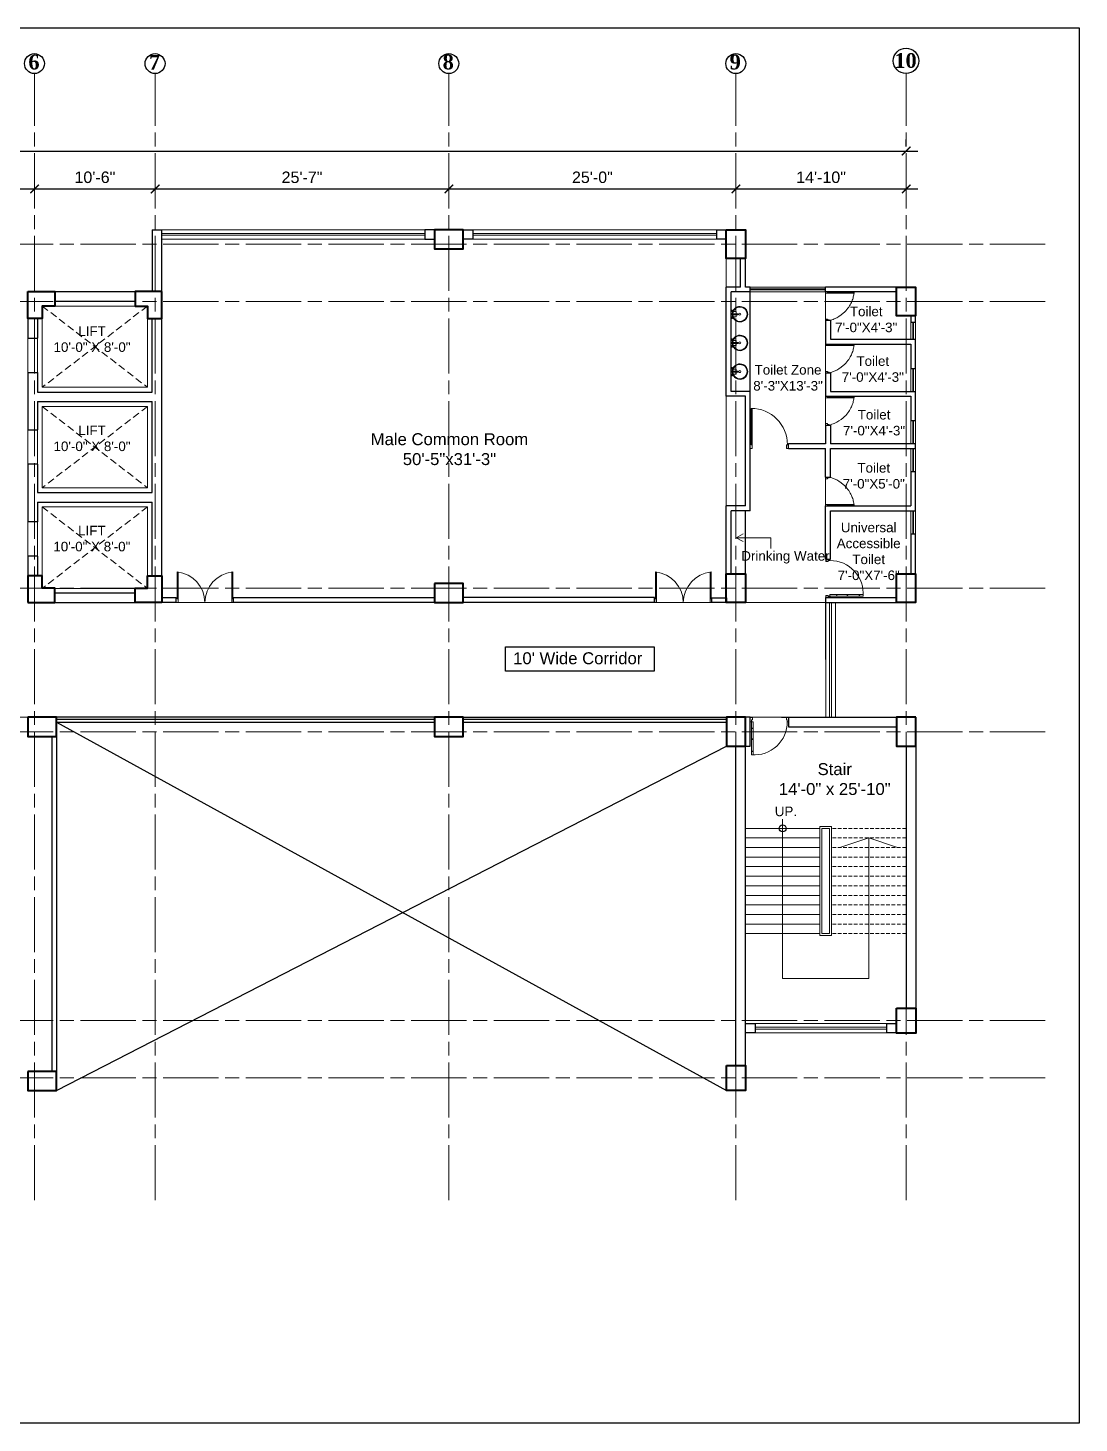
# Model space of a CAD drawing. Header units: inches. Extents: x -12 to 20935469, y -1604 to 24729220.
# Drawn here: x 20833136 to 20834235, y 24703583 to 24705041 of the extents above; entities that cross this region are included whole.
import ezdxf
from ezdxf import colors
from ezdxf.entities.mleader import LeaderData, LeaderLine
from ezdxf.math import Vec2, Vec3

# ---------------------------------------------------------------- set-up
doc = ezdxf.new("R2010")
doc.units = ezdxf.units.IN
doc.header["$LTSCALE"] = 0.03
doc.header["$MEASUREMENT"] = 0
doc.header["$PDMODE"] = 32
doc.header["$PDSIZE"] = 15
doc.linetypes.add('ACAD_ISO08W100', pattern=[36, 24, -3, 6, -3])
doc.linetypes.add('DASHED2', pattern=[0.375, 0.25, -0.125])
for name, color, linetype, lineweight in [('column', 1, 'Continuous', 40), ('Dim Line', 252, 'Continuous', 13), ('Door', 7, 'Continuous', 18), ('Dot', 253, 'Continuous', 0), ('Gas', 21, 'Continuous', 5), ('Glass Line', 252, 'Continuous', 9), ('Grid Line', 252, 'Continuous', 18), ('Hatch', 253, 'Continuous', 15), ('Main Wall', 7, 'Continuous', 30), ('RAIL', 23, 'Continuous', 13), ('STAIR', 46, 'Continuous', 15), ('TOILET FIXTURE', 142, 'Continuous', 5), ('wind.', 150, 'Continuous', 20)]:
    doc.layers.add(name, color=color, linetype=linetype, lineweight=lineweight)
doc.layers.add('FUR', color=251, linetype='Continuous')
doc.layers.add('TEXT', color=7, linetype='Continuous')
doc.styles.add('2', font='swisscl.ttf')
doc.styles.add('RomanS', font='arial.ttf', dxfattribs={"height": 12})
doc.styles.get("Standard").update_dxf_attribs({"font": 'timesbd.ttf'})
doc.dimstyles.new('Aec_Arch_I', dxfattribs={"dimscale": 96, "dimtxt": 12, "dimasz": 0.09375, "dimexe": 0.125, "dimexo": 0.125, "dimgap": 0.0625, "dimtad": 1, "dimdec": 0, "dimzin": 3, "dimdsep": 46, "dimlunit": 4, "dimtxsty": 'RomanS', "dimblk1": 'ARCHTICK', "dimblk2": 'ARCHTICK', "dimsah": 1, "dimcen": 0.09375, "dimdle": 0.125, "dimadec": 0, "dimazin": 0, "dimtfac": 0.75, "dimtdec": 0, "dimtmove": 2, "dimatfit": 3, "dimldrblk": 'ARCHTICK', "dimfxl": 1, "dimfrac": 1, "dimtolj": 1, "dimtzin": 0, "dimarcsym": 0})

# ---------------------------------------------------------------- blocks, each defined once
blk = doc.blocks.new('_ArchTick')
at = {"color": 0, "linetype": 'ByBlock', "lineweight": 35, "const_width": 0.15}
blk.add_lwpolyline([(-0.5, -0.5), (0.5, 0.5)], dxfattribs=at)
blk = doc.blocks.new('*D21')
at = {"layer": 'Defpoints', "color": 0, "transparency": 16777216}
for p in [(20831844.3, 24724578.2), (20832040.8, 24724578.2), (20832040.8, 24724578.2)]:
    blk.add_point(p, dxfattribs=at)
at = {"layer": 'Dim Line', "color": 0, "lineweight": -2, "transparency": 16777216}
for p, q in [((20831832.3, 24724578.2), (20832052.8, 24724578.2)), ((20831844.3, 24724566.2), (20831844.3, 24724566.2)), ((20832040.8, 24724566.2), (20832040.8, 24724566.2))]:
    blk.add_line(p, q, dxfattribs=at)
at = {"layer": 'Dim Line', "color": 0, "lineweight": -2, "transparency": 16777216, "xscale": 9, "yscale": 9, "zscale": 9, "rotation": 180}
blk.add_blockref('_ArchTick', (20831844.3, 24724578.2), dxfattribs=at)
at = {"layer": 'Dim Line', "color": 0, "lineweight": -2, "transparency": 16777216, "xscale": 9, "yscale": 9, "zscale": 9}
blk.add_blockref('_ArchTick', (20832040.8, 24724578.2), dxfattribs=at)
at = {"layer": 'Dim Line', "color": 0, "transparency": 16777216, "insert": (20831942.5, 24724590.3), "char_height": 12, "attachment_point": 5, "style": 'RomanS'}
blk.add_mtext('\\A1;16\'-5"', dxfattribs=at)
blk = doc.blocks.new('*D22')
at = {"layer": 'Defpoints', "color": 0, "transparency": 16777216}
for p in [(20832040.8, 24724578.2), (20832166.8, 24724578.2), (20832166.8, 24724578.2)]:
    blk.add_point(p, dxfattribs=at)
at = {"layer": 'Dim Line', "color": 0, "lineweight": -2, "transparency": 16777216}
for p, q in [((20832028.8, 24724578.2), (20832178.8, 24724578.2)), ((20832040.8, 24724566.2), (20832040.8, 24724566.2)), ((20832166.8, 24724566.2), (20832166.8, 24724566.2))]:
    blk.add_line(p, q, dxfattribs=at)
at = {"layer": 'Dim Line', "color": 0, "lineweight": -2, "transparency": 16777216, "xscale": 9, "yscale": 9, "zscale": 9, "rotation": 180}
blk.add_blockref('_ArchTick', (20832040.8, 24724578.2), dxfattribs=at)
at = {"layer": 'Dim Line', "color": 0, "lineweight": -2, "transparency": 16777216, "xscale": 9, "yscale": 9, "zscale": 9}
blk.add_blockref('_ArchTick', (20832166.8, 24724578.2), dxfattribs=at)
at = {"layer": 'Dim Line', "color": 0, "transparency": 16777216, "insert": (20832103.8, 24724590.3), "char_height": 12, "attachment_point": 5, "style": 'RomanS'}
blk.add_mtext('\\A1;10\'-6"', dxfattribs=at)
blk = doc.blocks.new('*D23')
at = {"layer": 'Defpoints', "color": 0, "transparency": 16777216}
for p in [(20832166.8, 24724578.2), (20832473.8, 24724578.2), (20832473.8, 24724578.2)]:
    blk.add_point(p, dxfattribs=at)
at = {"layer": 'Dim Line', "color": 0, "lineweight": -2, "transparency": 16777216}
for p, q in [((20832154.8, 24724578.2), (20832485.8, 24724578.2)), ((20832166.8, 24724566.2), (20832166.8, 24724566.2)), ((20832473.8, 24724566.2), (20832473.8, 24724566.2))]:
    blk.add_line(p, q, dxfattribs=at)
at = {"layer": 'Dim Line', "color": 0, "lineweight": -2, "transparency": 16777216, "xscale": 9, "yscale": 9, "zscale": 9, "rotation": 180}
blk.add_blockref('_ArchTick', (20832166.8, 24724578.2), dxfattribs=at)
at = {"layer": 'Dim Line', "color": 0, "lineweight": -2, "transparency": 16777216, "xscale": 9, "yscale": 9, "zscale": 9}
blk.add_blockref('_ArchTick', (20832473.8, 24724578.2), dxfattribs=at)
at = {"layer": 'Dim Line', "color": 0, "transparency": 16777216, "insert": (20832320.3, 24724590.3), "char_height": 12, "attachment_point": 5, "style": 'RomanS'}
blk.add_mtext('\\A1;25\'-7"', dxfattribs=at)
blk = doc.blocks.new('*D10')
at = {"layer": 'Defpoints', "color": 0, "transparency": 16777216}
for p in [(20832473.8, 24724578.2), (20832773.8, 24724578.2), (20832773.8, 24724578.2)]:
    blk.add_point(p, dxfattribs=at)
at = {"layer": 'Dim Line', "color": 0, "lineweight": -2, "transparency": 16777216}
blk.add_line((20832461.8, 24724578.2), (20832785.8, 24724578.2), dxfattribs=at)
at = {"layer": 'Dim Line', "color": 0, "lineweight": -2, "transparency": 16777216, "xscale": 9, "yscale": 9, "zscale": 9, "rotation": 180}
blk.add_blockref('_ArchTick', (20832473.8, 24724578.2), dxfattribs=at)
at = {"layer": 'Dim Line', "color": 0, "lineweight": -2, "transparency": 16777216, "xscale": 9, "yscale": 9, "zscale": 9}
blk.add_blockref('_ArchTick', (20832773.8, 24724578.2), dxfattribs=at)
at = {"layer": 'Dim Line', "color": 0, "transparency": 16777216, "insert": (20832623.8, 24724590.3), "char_height": 12, "attachment_point": 5, "style": 'RomanS'}
blk.add_mtext('\\A1;25\'-0"', dxfattribs=at)
blk = doc.blocks.new('*D11')
at = {"layer": 'Defpoints', "color": 0, "transparency": 16777216}
for p in [(20832773.8, 24724578.2), (20832951.8, 24724578.2), (20832951.8, 24724578.2)]:
    blk.add_point(p, dxfattribs=at)
at = {"layer": 'Dim Line', "color": 0, "lineweight": -2, "transparency": 16777216}
for p, q in [((20832761.8, 24724578.2), (20832963.8, 24724578.2)), ((20832951.8, 24724566.2), (20832951.8, 24724566.2))]:
    blk.add_line(p, q, dxfattribs=at)
at = {"layer": 'Dim Line', "color": 0, "lineweight": -2, "transparency": 16777216, "xscale": 9, "yscale": 9, "zscale": 9, "rotation": 180}
blk.add_blockref('_ArchTick', (20832773.8, 24724578.2), dxfattribs=at)
at = {"layer": 'Dim Line', "color": 0, "lineweight": -2, "transparency": 16777216, "xscale": 9, "yscale": 9, "zscale": 9}
blk.add_blockref('_ArchTick', (20832951.8, 24724578.2), dxfattribs=at)
at = {"layer": 'Dim Line', "color": 0, "transparency": 16777216, "insert": (20832862.8, 24724590.3), "char_height": 12, "attachment_point": 5, "style": 'RomanS'}
blk.add_mtext('\\A1;14\'-10"', dxfattribs=at)
blk = doc.blocks.new('*D13')
at = {"layer": 'Defpoints', "color": 0, "transparency": 16777216}
for p in [(20830948.3, 24724610.7), (20832951.8, 24724617.8), (20832951.8, 24724610.7)]:
    blk.add_point(p, dxfattribs=at)
at = {"layer": 'Dim Line', "color": 0, "lineweight": -2, "transparency": 16777216}
for p, q in [((20830948.3, 24724622.7), (20830948.3, 24724629.8)), ((20832951.8, 24724622.7), (20832951.8, 24724629.8)), ((20830936.3, 24724617.8), (20832963.8, 24724617.8))]:
    blk.add_line(p, q, dxfattribs=at)
at = {"layer": 'Dim Line', "color": 0, "lineweight": -2, "transparency": 16777216, "xscale": 9, "yscale": 9, "zscale": 9, "rotation": 180}
blk.add_blockref('_ArchTick', (20830948.3, 24724617.8), dxfattribs=at)
at = {"layer": 'Dim Line', "color": 0, "lineweight": -2, "transparency": 16777216, "xscale": 9, "yscale": 9, "zscale": 9}
blk.add_blockref('_ArchTick', (20832951.8, 24724617.8), dxfattribs=at)
at = {"layer": 'Dim Line', "color": 0, "transparency": 16777216, "insert": (20831950, 24724629.9), "char_height": 12, "attachment_point": 5, "style": 'RomanS'}
blk.add_mtext('\\A1;166\'-11"', dxfattribs=at)
blk = doc.blocks.new('Door_45')
at = {"layer": 'Door'}
for p, q in [((1.5, 5), (1.5, 44)), ((1.5, 40), (2.2, 40)), ((2.2, 40), (2.2, 39.5)), ((2.2, 39.5), (2.7, 39.5)), ((2.7, 39.5), (2.7, 40)), ((2.7, 40), (3.5, 40)), ((3.5, 44), (3.5, 5)), ((1.5, 25.8), (2.2, 25.8)), ((2.2, 25.8), (2.2, 25.3)), ((2.2, 25.3), (2.7, 25.3)), ((2.7, 25.8), (3.5, 25.8)), ((2.7, 25.3), (2.7, 25.8)), ((0, 0), (0, 5)), ((0, 5), (1.5, 5)), ((1.5, 12.6), (2.2, 12.6)), ((3.5, 5), (1.5, 5)), ((1.5, 5), (1.5, 3)), ((1.5, 3), (2.5, 3)), ((2.2, 12.6), (2.2, 13.1)), ((2.2, 13.1), (2.7, 13.1)), ((2.5, 3), (2.5, 0)), ((2.7, 13.1), (2.7, 12.6)), ((2.7, 12.6), (3.5, 12.6)), ((42.5, 3), (42.5, 0)), ((43.5, 3), (42.5, 3)), ((45, 5), (43.5, 5)), ((43.5, 5), (43.5, 3)), ((45, 0), (45, 5)), ((2.5, 0), (0, 0)), ((42.5, 0), (45, 0))]:
    blk.add_line(p, q, dxfattribs=at)
blk.add_arc((4.7, 5.3), 38.8, 359.6233, 94.6685, dxfattribs=at)
blk = doc.blocks.new('A$C36295410')
at = {"layer": 'Door'}
for p, q in [((1, 4), (1, 32)), ((2, 0), (2, 32)), ((58, 0), (58, 32)), ((59, 4), (59, 32)), ((1, 5), (0, 5)), ((2, 4), (1, 4)), ((58, 4), (59, 4)), ((59, 5), (60, 5)), ((2, 0), (0, 0)), ((58, 0), (60, 0))]:
    blk.add_line(p, q, dxfattribs=at)
for centre, start, end in [((-2.5, -0.3), 0.5906, 83.7783), ((62.5, -0.3), 96.2217, 179.4094)]:
    blk.add_arc(centre, 32.5, start, end, dxfattribs=at)
blk = doc.blocks.new('sssss-flat-876')
at = {"layer": 'Door', "linetype": 'Continuous', "ltscale": 3}
blk.add_line((3666.5, 84027.2), (3666.5, 84055.7), dxfattribs=at)
at = {"layer": 'Door', "linetype": 'Continuous', "ltscale": 3, "extrusion": (-7.21527e-09, -3.35624e-18, 1), "elevation": 0}
for points in [[(3666.5, 84057.2), (3666.5, 84055.7), (3668.4, 84055.7), (3668.4, 84056.5), (3670.2, 84056.5), (3670.2, 84057.2)], [(3668.4, 84055.7), (3696.2, 84055.7), (3696.2, 84056.5), (3668.4, 84056.5)]]:
    blk.add_lwpolyline(points, close=True, dxfattribs=at)
at = {"layer": 'Door', "linetype": 'Continuous', "ltscale": 3, "flags": 128}
blk.add_lwpolyline([(3670.2, 84027.2, 0.04096), (3675.5, 84028.9, 0.082496), (3684.9, 84034.8, 0.052187), (3689.7, 84040, 0.043988), (3692.9, 84045, 0.036571), (3694.8, 84049.6, 0.034751), (3695.9, 84054.2, 0.011435), (3696.2, 84055.7)], format="xyb", dxfattribs=at)
at = {"layer": 'Door', "linetype": 'Continuous', "ltscale": 3}
blk.add_lwpolyline([(3666.5, 84027.2), (3666.5, 84028.7), (3668.4, 84028.7), (3668.4, 84027.9), (3670.2, 84027.9), (3670.2, 84027.2)], close=True, dxfattribs=at)
blk = doc.blocks.new('7-flat-72')
at = {"layer": 'Glass Line', "color": 8, "ltscale": 20}
for p, q in [((-64478.7, 376960.5), (-64480.3, 376960.5)), ((-64480.3, 376959.5), (-64480.3, 376960.5)), ((-64480.3, 376959.5), (-64480.3, 376960.5)), ((-64478.7, 376959.5), (-64480.3, 376959.5)), ((-64480.3, 376959.1), (-64480.3, 376959.4)), ((-64478.7, 376959.4), (-64480.3, 376959.4)), ((-64478.7, 376959.1), (-64480.3, 376959.1)), ((-64480.2, 376959.4), (-64480.2, 376959.5)), ((-64480.1, 376959.5), (-64480.1, 376960.5)), ((-64479.9, 376959.5), (-64479.9, 376960.5)), ((-64479.5, 376959.5), (-64479.5, 376960.5)), ((-64479.1, 376959.5), (-64479.1, 376960.5)), ((-64478.9, 376959.5), (-64478.9, 376960.5)), ((-64478.9, 376959.4), (-64478.9, 376959.5)), ((-64478.8, 376959.5), (-64478.8, 376960.5)), ((-64478.7, 376959.5), (-64478.7, 376960.5)), ((-64478.7, 376959.1), (-64478.7, 376959.4)), ((-64475.1, 376959.4), (-64476.9, 376959.4)), ((-64476.9, 376959.1), (-64476.9, 376959.4)), ((-64475.1, 376959.1), (-64476.9, 376959.1)), ((-64476.6, 376959.4), (-64476.6, 376966.6)), ((-64475.5, 376966.6), (-64476.6, 376966.6)), ((-64475.5, 376959.4), (-64475.5, 376966.6)), ((-64475.1, 376959.1), (-64475.1, 376959.4)), ((-64473.3, 376960.5), (-64471.7, 376960.5)), ((-64473.3, 376959.5), (-64473.3, 376960.5)), ((-64473.3, 376959.5), (-64473.3, 376960.5)), ((-64473.3, 376959.5), (-64471.7, 376959.5)), ((-64473.3, 376959.1), (-64473.3, 376959.4)), ((-64473.3, 376959.4), (-64471.7, 376959.4)), ((-64473.3, 376959.1), (-64471.7, 376959.1)), ((-64473.1, 376959.5), (-64473.1, 376960.5)), ((-64473.1, 376959.4), (-64473.1, 376959.5)), ((-64472.9, 376959.5), (-64472.9, 376960.5)), ((-64472.5, 376959.5), (-64472.5, 376960.5)), ((-64472.1, 376959.5), (-64472.1, 376960.5)), ((-64471.9, 376959.5), (-64471.9, 376960.5)), ((-64471.9, 376959.4), (-64471.9, 376959.5)), ((-64471.8, 376959.5), (-64471.8, 376960.5)), ((-64471.7, 376959.5), (-64471.7, 376960.5)), ((-64471.7, 376959.1), (-64471.7, 376959.4))]:
    blk.add_line(p, q, dxfattribs=at)
blk.add_circle((-64476, 376968.4, 0), 1.08, dxfattribs=at)
for radius, start, end in [(8.1, 273.8334, 266.1883), (7.55, 274.115, 265.9068)]:
    blk.add_arc((-64476, 376968.4, 0), radius, start, end, dxfattribs=at)
blk = doc.blocks.new('SFSFSFS-flat-72')
at = {"layer": 'TOILET FIXTURE', "ltscale": 0.2}
blk.add_lwpolyline([(-3918.5, -3608.1), (-3918.5, -3602.7), (-3923.9, -3602.7), (-3923.9, -3608.1)], close=True, dxfattribs=at)
at = {"layer": 'TOILET FIXTURE', "ltscale": 20}
blk.add_blockref('7-flat-72', (60554.8, -380567.2), dxfattribs=at)
blk = doc.blocks.new('$D40')
at = {"layer": 'Door'}
for p, q in [((1, 4), (1, 42)), ((2, 0), (2, 42)), ((1, 5), (0, 5)), ((2, 0), (0, 0)), ((2, 4), (1, 4)), ((39, 4), (38, 4)), ((38, 4), (38, 0)), ((40, 0), (38, 0)), ((40, 5), (39, 5)), ((39, 5), (39, 4))]:
    blk.add_line(p, q, dxfattribs=at)
blk.add_arc((1, 4), 38, 0, 90, dxfattribs=at)
blk = doc.blocks.new('fff')
at = {"layer": 'Grid Line', "color": 252, "linetype": 'ACAD_ISO08W100', "lineweight": 9, "ltscale": 80, "true_color": 0x939598}
for p, q in [((20832040.8, 24723521.1), (20832040.8, 24724698.8)), ((20832166.8, 24723521.1), (20832166.8, 24724698.8)), ((20832473.8, 24723521.1), (20832473.8, 24724698.8)), ((20832773.8, 24723521.1), (20832773.8, 24724698.8)), ((20832951.8, 24723521.1), (20832951.8, 24724698.8)), ((20833096.9, 24724520.6), (20830726.1, 24724520.6)), ((20833096.9, 24724460.6), (20830726.1, 24724460.6)), ((20833096.9, 24724160.7), (20830726.1, 24724160.7)), ((20833096.9, 24724010.7), (20830726.1, 24724010.7)), ((20833096.9, 24723708.7), (20830726.1, 24723708.7)), ((20833096.9, 24723648.8), (20830726.1, 24723648.8))]:
    blk.add_line(p, q, dxfattribs=at)
at = {"layer": 'Dim Line'}
for base, p1, p2, picture, middle in [((20832951.7523, 24724617.8128), (20830948.3088, 24724610.7482), (20832951.7523, 24724610.7482), '*D13', (20831950.0306, 24724629.9397)), ((20832040.7792, 24724578.1666), (20831844.25, 24724578.1666), (20832040.7792, 24724578.1666), '*D21', (20831942.5146, 24724590.2934)), ((20832166.8, 24724578.2), (20832040.8, 24724578.2), (20832166.8, 24724578.2), '*D22', (20832103.8, 24724590.3)), ((20832473.8, 24724578.2), (20832166.8, 24724578.2), (20832473.8, 24724578.2), '*D23', (20832320.3, 24724590.3)), ((20832773.8, 24724578.2), (20832473.8, 24724578.2), (20832773.8, 24724578.2), '*D10', (20832623.8, 24724590.3)), ((20832951.8, 24724578.2), (20832773.8, 24724578.2), (20832951.8, 24724578.2), '*D11', (20832862.8, 24724590.3))]:
    dim = blk.add_linear_dim(base=base, p1=p1, p2=p2, dimstyle='Aec_Arch_I', dxfattribs=at)
    dim.commit()
    dim.dimension.update_dxf_attribs({"geometry": picture, "text_midpoint": middle})

msp = doc.modelspace()

# ---------------------------------------------------------------- linework, layer by layer
for p, q in [((20833890.8, 24704661), (20833890.8, 24704765.2)), ((20834063.7, 24704770.2), (20834063.7, 24704770.2)), ((20833885.8, 24704470.4), (20833885.8, 24704536.4)), ((20833974.7, 24704445.6), (20833969.7, 24704445.6)), ((20833560.9, 24704320.4), (20833165.9, 24704320.4)), ((20833165.9, 24704318.4), (20833560.9, 24704318.4)), ((20833165.9, 24704315.4), (20833560.9, 24704315.4)), ((20833165.9, 24704315.4), (20833865.9, 24703930.4)), ((20833590.9, 24704320.4), (20833865.9, 24704320.4)), ((20833590.9, 24704318.4), (20833865.9, 24704318.4)), ((20833590.9, 24704315.4), (20833865.9, 24704315.4)), ((20833923.7, 24704320.4), (20834025.9, 24704320.4)), ((20833165.9, 24703930.4), (20833865.9, 24704290.4))]:
    msp.add_line(p, q)
msp.add_lwpolyline([(20833790.3, 24704368.8), (20833635.1, 24704368.8), (20833635.1, 24704394.1), (20833790.3, 24704394.1)], close=True)
msp.add_circle((20833924.7, 24704204.3), 3.61)
at = {"layer": 'column', "lineweight": 40, "ltscale": 20}
for points in [[(20833560.9, 24704830.2), (20833560.9, 24704810.2), (20833590.9, 24704810.2), (20833590.9, 24704830.2)], [(20833865.8, 24704830.2), (20833885.8, 24704830.2), (20833885.8, 24704800.2), (20833865.8, 24704800.2)], [(20834043.7, 24704770.2), (20834063.7, 24704770.2), (20834063.7, 24704740.2), (20834043.7, 24704740.2)], [(20833865.8, 24704470.4), (20833885.8, 24704470.4), (20833885.8, 24704440.4), (20833865.8, 24704440.4)], [(20834043.7, 24704470.4), (20834063.7, 24704470.4), (20834063.7, 24704440.4), (20834043.7, 24704440.4)], [(20833560.9, 24704460.4), (20833560.9, 24704440.4), (20833590.9, 24704440.4), (20833590.9, 24704460.4)], [(20833135.9, 24704320.4), (20833135.9, 24704300.4), (20833165.9, 24704300.4), (20833165.9, 24704320.4)], [(20833560.9, 24704320.4), (20833560.9, 24704300.4), (20833590.9, 24704300.4), (20833590.9, 24704320.4)], [(20833885.9, 24704320.4), (20833865.9, 24704320.4), (20833865.9, 24704290.4), (20833885.9, 24704290.4)], [(20834063.9, 24704320.4), (20834043.9, 24704320.4), (20834043.9, 24704290.4), (20834063.9, 24704290.4)], [(20834043.9, 24704016.3), (20834063.9, 24704016.3), (20834063.9, 24703990.3), (20834043.9, 24703990.3)], [(20833135.9, 24703950.3), (20833135.9, 24703930.3), (20833165.9, 24703930.3), (20833165.9, 24703950.3)], [(20833865.9, 24703956.4), (20833885.9, 24703956.4), (20833885.9, 24703930.4), (20833865.9, 24703930.4)]]:
    msp.add_lwpolyline(points, close=True, dxfattribs=at)
for points in [[(20833135.9, 24704765.4), (20833163.9, 24704765.4), (20833163.9, 24704750.4), (20833150.9, 24704750.4), (20833150.9, 24704737.4), (20833135.9, 24704737.4), (20833135.9, 24704765.4)], [(20833275.9, 24704765.4), (20833247.9, 24704765.4), (20833247.9, 24704750.4), (20833260.9, 24704750.4), (20833260.9, 24704737.4), (20833275.9, 24704737.4), (20833275.9, 24704765.4)], [(20833135.9, 24704440.4), (20833163.9, 24704440.4), (20833163.9, 24704455.4), (20833150.9, 24704455.4), (20833150.9, 24704468.4), (20833135.9, 24704468.4), (20833135.9, 24704440.4)], [(20833275.9, 24704440.4), (20833247.9, 24704440.4), (20833247.9, 24704455.4), (20833260.9, 24704455.4), (20833260.9, 24704468.4), (20833275.9, 24704468.4), (20833275.9, 24704440.4)]]:
    msp.add_lwpolyline(points, dxfattribs=at)
at = {"layer": 'Defpoints'}
msp.add_lwpolyline([(20831795.7, 24705041.1), (20834234.6, 24705041.1), (20834234.6, 24703582.6), (20831795.7, 24703582.6)], close=True, dxfattribs=at)
at = {"layer": 'Dot', "linetype": 'DASHED2', "lineweight": 0, "ltscale": 1000}
for points in [[(20833150.8, 24704750.4), (20833260.9, 24704665.4), (20833260.9, 24704750.4), (20833150.8, 24704665.4)], [(20833150.8, 24704645.4), (20833260.9, 24704560.4), (20833260.9, 24704645.4), (20833150.8, 24704560.4)], [(20833150.9, 24704540.4), (20833260.9, 24704455.2), (20833260.9, 24704540.4), (20833150.9, 24704455.2)]]:
    msp.add_lwpolyline(points, dxfattribs=at)
at = {"layer": 'Gas', "color": 0, "lineweight": 5}
for points in [[(20833150.8, 24704665.4), (20833260.9, 24704665.4), (20833260.9, 24704750.4), (20833150.8, 24704750.4)], [(20833150.8, 24704560.4), (20833260.9, 24704560.4), (20833260.9, 24704645.4), (20833150.8, 24704645.4)], [(20833150.9, 24704455.2), (20833260.9, 24704455.2), (20833260.9, 24704540.4), (20833150.9, 24704540.4)], [(20833963.7, 24704206.3), (20833975.7, 24704206.3), (20833975.7, 24704092.3), (20833963.7, 24704092.3)], [(20833965.7, 24704204.3), (20833973.7, 24704204.3), (20833973.7, 24704094.3), (20833965.7, 24704094.3)]]:
    msp.add_lwpolyline(points, close=True, dxfattribs=at)
at = {"layer": 'Gas', "color": 0, "lineweight": 35}
msp.add_lwpolyline([(20833135.9, 24704440.4), (20833135.9, 24704440.4)], dxfattribs=at)
at = {"layer": 'Hatch', "lineweight": 5}
for p, q in [((20833865.8, 24704770.2), (20833865.8, 24704800.2)), ((20833865.8, 24704541.4), (20833865.8, 24704656))]:
    msp.add_line(p, q, dxfattribs=at)
at = {"layer": 'Hatch', "lineweight": 0}
msp.add_lwpolyline([(20833969.9, 24704320.4), (20833969.7, 24704440.5), (20833885.8, 24704440.4), (20833135.9, 24704440.4), (20833135.9, 24704755.4), (20832956.2, 24704755.2), (20832956.2, 24704440.4), (20832134.2, 24704440.5), (20832134.2, 24704320.5)], close=True, dxfattribs=at)
at = {"layer": 'Main Wall', "lineweight": 30}
for p, q in [((20833265.9, 24704830.2), (20833275.9, 24704830.2)), ((20833265.9, 24704830.2), (20833265.9, 24704765.4)), ((20833275.9, 24704468.4), (20833275.9, 24704830.2)), ((20833560.8, 24704830.2), (20833550.8, 24704830.2)), ((20833550.8, 24704830.2), (20833550.8, 24704820.2)), ((20833550.8, 24704820.2), (20833560.8, 24704820.2)), ((20833855.8, 24704830.2), (20833865.8, 24704830.2)), ((20833855.8, 24704820.2), (20833855.8, 24704830.2)), ((20833865.8, 24704820.2), (20833855.8, 24704820.2)), ((20833880.8, 24704770.2), (20833880.8, 24704800.2)), ((20833885.8, 24704770.2), (20833885.8, 24704800.2)), ((20833145.9, 24704765.4), (20833265.9, 24704765.4)), ((20833865.8, 24704656), (20833865.8, 24704770.2)), ((20833880.8, 24704770.2), (20833865.8, 24704770.2)), ((20833870.8, 24704661), (20833870.8, 24704765.2)), ((20833890.8, 24704765.2), (20833870.8, 24704765.2)), ((20833890.8, 24704770.2), (20833885.8, 24704770.2)), ((20833890.8, 24704765.2), (20833890.8, 24704770.2)), ((20834043.7, 24704770.2), (20833969.7, 24704770.2)), ((20833969.7, 24704765.2), (20833969.7, 24704770.2)), ((20834043.7, 24704765.2), (20833969.7, 24704765.2)), ((20833163.9, 24704755.4), (20833247.9, 24704755.4)), ((20833974.7, 24704735.2), (20833969.7, 24704735.2)), ((20834063.7, 24704733.6), (20834063.7, 24704740.2)), ((20833135.9, 24704716.9), (20833145.9, 24704716.9)), ((20833969.7, 24704710.6), (20834058.7, 24704710.6)), ((20834063.7, 24704685), (20834063.7, 24704715.6)), ((20833135.9, 24704680.9), (20833145.9, 24704680.9)), ((20833969.7, 24704680.6), (20833974.7, 24704680.6)), ((20833145.9, 24704660.4), (20833265.9, 24704660.4)), ((20833890.8, 24704661), (20833870.8, 24704661)), ((20833890.8, 24704606.4), (20833890.8, 24704661)), ((20834063.7, 24704630.4), (20834063.7, 24704661)), ((20833145.9, 24704650.4), (20833265.9, 24704650.4)), ((20833885.8, 24704656), (20833865.8, 24704656)), ((20833885.8, 24704541.4), (20833885.8, 24704656)), ((20833969.7, 24704656), (20834058.7, 24704656)), ((20834058.7, 24704656), (20834058.7, 24704630.4)), ((20834063.7, 24704630.4), (20834058.7, 24704630.4)), ((20833135.9, 24704620.9), (20833145.9, 24704620.9)), ((20833969.7, 24704626), (20833974.7, 24704626)), ((20833890.8, 24704536.4), (20833890.8, 24704606.4)), ((20833930.8, 24704601.4), (20833930.8, 24704606.4)), ((20833930.8, 24704601.4), (20833969.7, 24704601.4)), ((20833969.7, 24704571.4), (20833969.7, 24704601.4)), ((20834063.7, 24704606.4), (20833974.7, 24704606.4)), ((20833974.7, 24704601.4), (20834063.7, 24704601.4)), ((20833974.7, 24704571.4), (20833974.7, 24704601.4)), ((20834063.7, 24704601.4), (20834063.7, 24704606.4)), ((20833145.9, 24704584.9), (20833135.9, 24704584.9)), ((20833969.7, 24704571.4), (20833974.7, 24704571.4)), ((20834058.7, 24704577.4), (20834063.7, 24704577.4)), ((20834058.7, 24704577.4), (20834058.7, 24704541.4)), ((20834063.7, 24704536.4), (20834063.7, 24704577.4)), ((20833145.9, 24704555.4), (20833265.9, 24704555.4)), ((20833145.9, 24704545.4), (20833265.9, 24704545.4)), ((20833865.8, 24704470.4), (20833865.8, 24704541.4)), ((20833885.8, 24704541.4), (20833865.8, 24704541.4)), ((20833969.7, 24704485.6), (20833969.7, 24704541.4)), ((20833969.7, 24704541.4), (20834058.7, 24704541.4)), ((20833870.8, 24704470.4), (20833870.8, 24704536.4)), ((20833890.8, 24704536.4), (20833870.8, 24704536.4)), ((20833974.7, 24704485.6), (20833974.7, 24704536.4)), ((20833974.7, 24704536.4), (20834063.7, 24704536.4)), ((20833145.9, 24704524.9), (20833135.9, 24704524.9)), ((20834058.7, 24704512.4), (20834058.7, 24704470.4)), ((20834058.7, 24704512.4), (20834063.7, 24704512.4)), ((20834063.7, 24704470.4), (20834063.7, 24704512.4)), ((20833145.9, 24704488.9), (20833135.9, 24704488.9)), ((20833969.7, 24704485.6), (20833974.7, 24704485.6)), ((20833163.9, 24704440.4), (20833247.9, 24704440.4)), ((20833290.9, 24704445.4), (20833275.9, 24704445.4)), ((20833290.9, 24704440.4), (20833275.9, 24704440.4)), ((20833290.9, 24704440.4), (20833290.9, 24704445.4)), ((20833560.9, 24704445.4), (20833350.9, 24704445.4)), ((20833350.9, 24704440.4), (20833350.9, 24704445.4)), ((20833560.9, 24704440.4), (20833350.9, 24704440.4)), ((20833790.9, 24704445.5), (20833590.9, 24704445.5)), ((20833790.9, 24704440.4), (20833590.9, 24704440.4)), ((20833790.9, 24704445.5), (20833790.9, 24704440.4)), ((20833790.9, 24704440.4), (20833790.9, 24704445.5)), ((20833969.7, 24704445.6), (20834043.7, 24704445.6)), ((20833969.7, 24704445.6), (20833969.7, 24704440.5)), ((20833969.7, 24704440.5), (20834043.7, 24704440.5)), ((20833890.9, 24704320.4), (20833885.9, 24704320.4)), ((20833890.9, 24704290.4), (20833890.9, 24704320.4)), ((20833930.9, 24704320.4), (20834043.9, 24704320.4)), ((20833930.9, 24704320.4), (20833930.9, 24704310.4)), ((20833930.9, 24704310.4), (20834043.9, 24704310.4)), ((20833161, 24704300.4), (20833161, 24703950.3)), ((20833165.9, 24704300.4), (20833165.9, 24703950.3)), ((20833875.9, 24703956.4), (20833875.9, 24704290.4)), ((20833885.9, 24703956.4), (20833885.9, 24704290.4)), ((20833885.9, 24704290.4), (20833890.9, 24704290.4)), ((20834053.9, 24704290.4), (20834053.9, 24704016.3)), ((20834063.9, 24704290.4), (20834063.9, 24704016.3)), ((20833895.9, 24704000.5), (20833895.9, 24703990.5))]:
    msp.add_line(p, q, dxfattribs=at)
for points in [[(20833590.8, 24704830.2), (20833600.8, 24704830.2), (20833600.8, 24704820.3), (20833590.8, 24704820.3)], [(20833135.9, 24704737.4), (20833135.9, 24704716.9)], [(20833145.9, 24704737.4), (20833145.9, 24704716.9)], [(20833265.9, 24704660.4), (20833265.9, 24704737.4)], [(20833969.7, 24704735.2), (20833969.7, 24704710.6)], [(20833974.7, 24704735.2), (20833974.7, 24704715.6), (20834063.7, 24704715.6)], [(20834058.7, 24704740.2), (20834058.7, 24704733.6)], [(20834058.7, 24704733.6), (20834063.7, 24704733.6)], [(20834058.7, 24704710.6), (20834058.7, 24704685)], [(20833135.9, 24704680.9), (20833135.9, 24704620.9)], [(20833145.9, 24704680.9), (20833145.9, 24704660.4)], [(20833969.7, 24704680.6), (20833969.7, 24704656)], [(20833974.7, 24704680.6), (20833974.7, 24704661), (20834063.7, 24704661)], [(20834058.7, 24704685), (20834063.7, 24704685)], [(20833145.9, 24704650.4), (20833145.9, 24704620.9)], [(20833265.9, 24704555.4), (20833265.9, 24704650.4)], [(20833969.7, 24704626), (20833969.7, 24704606.4)], [(20833974.7, 24704626), (20833974.7, 24704606.4)], [(20833969.7, 24704606.4), (20833930.8, 24704606.4)], [(20833135.9, 24704584.9), (20833135.9, 24704524.9)], [(20833145.9, 24704584.9), (20833145.9, 24704555.4)], [(20833145.9, 24704545.4), (20833145.9, 24704524.9)], [(20833265.9, 24704468.4), (20833265.9, 24704545.4)], [(20833135.9, 24704488.9), (20833135.9, 24704468.4), (20833135.9, 24704468.4)], [(20833145.9, 24704488.9), (20833145.9, 24704468.4)], [(20833163.9, 24704450.4), (20833247.9, 24704450.4)], [(20833895.9, 24703990.5), (20833885.9, 24703990.5), (20833885.9, 24704000.5), (20833895.9, 24704000.5)], [(20834043.8, 24703990.5), (20834033.8, 24703990.5), (20834033.8, 24704000.5), (20834043.8, 24704000.5)]]:
    msp.add_lwpolyline(points, dxfattribs=at)
at = {"layer": 'Main Wall', "lineweight": 13}
for points in [[(20833135.9, 24704680.9), (20833145.9, 24704680.9), (20833145.9, 24704716.9), (20833135.9, 24704716.9)], [(20833135.9, 24704584.9), (20833145.9, 24704584.9), (20833145.9, 24704620.9), (20833135.9, 24704620.9)], [(20833135.9, 24704488.9), (20833145.9, 24704488.9), (20833145.9, 24704524.9), (20833135.9, 24704524.9)]]:
    msp.add_lwpolyline(points, close=True, dxfattribs=at)
at = {"layer": 'Main Wall', "lineweight": 30}
msp.add_lwpolyline([(20833850.9, 24704445.4), (20833865.9, 24704445.4), (20833865.9, 24704440.4), (20833850.9, 24704440.4)], close=True, dxfattribs=at)
at = {"layer": 'RAIL', "lineweight": 9}
for p, q in [((20833924.7, 24704214.1), (20833924.7, 24704047.3)), ((20833984.7, 24704184.3), (20834014.7, 24704194.3)), ((20834014.7, 24704047.3), (20834014.7, 24704194.3)), ((20834014.7, 24704194.3), (20834044.7, 24704184.3)), ((20833885.7, 24704184.3), (20833963.7, 24704184.3)), ((20833924.7, 24704047.3), (20834014.7, 24704047.3))]:
    msp.add_line(p, q, dxfattribs=at)
at = {"layer": 'STAIR', "color": 253, "lineweight": 5}
for p, q in [((20833876.1, 24704508.1), (20833883.5, 24704512.1)), ((20833876.1, 24704508.1), (20833912.4, 24704508.1)), ((20833876.1, 24704508.1), (20833883.5, 24704504.1)), ((20833912.4, 24704508.1), (20833912.4, 24704496.8))]:
    msp.add_line(p, q, dxfattribs=at)
at = {"layer": 'STAIR', "color": 32, "lineweight": 5}
for p, q in [((20833963.7, 24704204.3), (20833885.7, 24704204.3)), ((20833963.7, 24704194.3), (20833885.7, 24704194.3)), ((20833945.7, 24704184.3), (20833885.7, 24704184.3)), ((20833963.7, 24704174.3), (20833885.7, 24704174.3)), ((20833963.7, 24704164.3), (20833885.7, 24704164.3)), ((20833963.7, 24704154.3), (20833885.7, 24704154.3)), ((20833963.7, 24704144.3), (20833885.7, 24704144.3)), ((20833963.7, 24704134.3), (20833885.7, 24704134.3)), ((20833963.7, 24704124.3), (20833885.7, 24704124.3)), ((20833963.7, 24704114.3), (20833885.7, 24704114.3)), ((20833963.7, 24704104.3), (20833885.7, 24704104.3)), ((20833963.7, 24704094.3), (20833885.7, 24704094.3))]:
    msp.add_line(p, q, dxfattribs=at)
at = {"layer": 'STAIR', "color": 32, "linetype": 'DASHED2', "lineweight": 5, "ltscale": 500}
for p, q in [((20834053.7, 24704204.3), (20833975.7, 24704204.3)), ((20834053.7, 24704194.3), (20833975.7, 24704194.3)), ((20834053.7, 24704184.3), (20833975.7, 24704184.3)), ((20834053.7, 24704174.3), (20833975.7, 24704174.3)), ((20834053.7, 24704164.3), (20833975.7, 24704164.3)), ((20834053.7, 24704154.3), (20833975.7, 24704154.3)), ((20834053.7, 24704144.3), (20833975.7, 24704144.3)), ((20834053.7, 24704134.3), (20833975.7, 24704134.3)), ((20834053.7, 24704124.3), (20833975.7, 24704124.3)), ((20834053.7, 24704114.3), (20833975.7, 24704114.3)), ((20834053.7, 24704104.3), (20833975.7, 24704104.3)), ((20834053.7, 24704094.3), (20833975.7, 24704094.3))]:
    msp.add_line(p, q, dxfattribs=at)
at = {"layer": 'TEXT'}
for centre, radius in [((20833142.7, 24705003.8), 10.4), ((20833268.8, 24705003.8), 10.4), ((20833575.8, 24705003.8), 10.4), ((20833875.8, 24705003.8), 10.4), ((20834053.7, 24705006.7), 13.3)]:
    msp.add_circle(centre, radius, dxfattribs=at)
at = {"layer": 'wind.'}
for p, q in [((20833550.8, 24704830.2), (20833275.7, 24704830.2)), ((20833275.7, 24704826.3), (20833550.7, 24704826.3)), ((20833275.7, 24704824.3), (20833550.7, 24704824.3)), ((20833550.8, 24704820.2), (20833275.7, 24704820.2)), ((20833600.8, 24704830.2), (20833855.8, 24704830.2)), ((20833600.8, 24704826.3), (20833855.7, 24704826.3)), ((20833600.8, 24704824.3), (20833855.7, 24704824.3)), ((20833600.8, 24704820.3), (20833855.8, 24704820.2)), ((20833969.7, 24704770.2), (20833890.8, 24704770.2)), ((20833969.7, 24704768.2), (20833890.8, 24704768.2)), ((20833969.7, 24704767.2), (20833890.8, 24704767.2)), ((20833969.7, 24704765.2), (20833890.8, 24704765.2)), ((20834058.7, 24704606.4), (20834058.7, 24704630.4)), ((20834060.7, 24704606.4), (20834060.7, 24704630.4)), ((20834061.7, 24704606.4), (20834061.7, 24704630.4)), ((20834063.7, 24704606.4), (20834063.7, 24704630.4)), ((20834058.7, 24704577.4), (20834058.7, 24704601.4)), ((20834060.7, 24704577.4), (20834060.7, 24704601.4)), ((20834061.7, 24704577.4), (20834061.7, 24704601.4)), ((20834063.7, 24704577.4), (20834063.7, 24704601.4)), ((20834058.7, 24704512.4), (20834058.7, 24704536.4)), ((20834060.7, 24704512.4), (20834060.7, 24704536.4)), ((20834061.7, 24704512.4), (20834061.7, 24704536.4)), ((20834063.7, 24704512.4), (20834063.7, 24704536.4)), ((20833969.9, 24704320.4), (20833969.9, 24704440.5)), ((20833973.9, 24704320.4), (20833973.9, 24704440.5)), ((20833975.9, 24704320.4), (20833975.9, 24704440.5)), ((20833979.9, 24704320.4), (20833979.9, 24704440.5))]:
    msp.add_line(p, q, dxfattribs=at)
at = {"layer": 'wind.', "lineweight": 5}
for p, q in [((20834058.7, 24704715.6), (20834058.7, 24704733.6)), ((20834060.7, 24704715.6), (20834060.7, 24704733.6)), ((20834061.7, 24704715.6), (20834061.7, 24704733.6)), ((20834063.7, 24704715.6), (20834063.7, 24704733.6)), ((20834058.7, 24704661), (20834058.7, 24704685)), ((20834060.7, 24704661), (20834060.7, 24704685)), ((20834061.7, 24704661), (20834061.7, 24704685)), ((20834063.7, 24704661), (20834063.7, 24704685)), ((20834033.8, 24704000.5), (20833895.9, 24704000.5)), ((20834033.8, 24703996.5), (20833895.9, 24703996.5)), ((20834033.8, 24703994.5), (20833895.9, 24703994.5)), ((20834033.8, 24703990.5), (20833895.9, 24703990.5))]:
    msp.add_line(p, q, dxfattribs=at)

# ---------------------------------------------------------------- block references
msp.add_blockref('fff', (1102.1, -19705.4))
at = {"layer": 'Door', "ltscale": 20}
for p in [(20830303.2, 24620708), (20830303.2, 24620653.4), (20830303.2, 24620598.8)]:
    msp.add_blockref('sssss-flat-876', p, dxfattribs=at)
at = {"layer": 'Door'}
msp.add_blockref('$D40', (20833890.8, 24704601.4), dxfattribs=at)
at = {"layer": 'Door', "ltscale": 20, "xscale": -1, "rotation": 180}
msp.add_blockref('sssss-flat-876', (20830303.2, 24788598.6), dxfattribs=at)
at = {"layer": 'Door', "color": 250, "ltscale": 20, "xscale": -0.8888888888759539, "yscale": 0.8888888888759539, "zscale": 0.8888888888759539}
for p, rotation in [((20833969.8, 24704445.6), 270), ((20833890.9, 24704320.3), 180)]:
    msp.add_blockref('Door_45', p, dxfattribs=dict(at, rotation=rotation))
at = {"layer": 'FUR'}
for p in [(20833290.9, 24704440.4), (20833790.9, 24704440.4)]:
    msp.add_blockref('A$C36295410', p, dxfattribs=at)
at = {"layer": 'TOILET FIXTURE', "ltscale": 20, "xscale": -1, "rotation": 270}
for p in [(20837478.9, 24708663), (20837478.9, 24708633), (20837478.9, 24708603)]:
    msp.add_blockref('SFSFSFS-flat-72', p, dxfattribs=at)

# ---------------------------------------------------------------- texts
at = {"layer": 'TEXT', "char_height": 15.44, "width": 227.458, "attachment_point": 8, "rotation": 0}
for s, insert in [('\\A1;6', (20833142.2, 24704997.5)), ('\\A1;7', (20833268.2, 24704997.5)), ('\\A1;8', (20833575.2, 24704997.5)), ('\\A1;9', (20833875.2, 24704997.5)), ('\\A1;10', (20834053.2, 24704999.1))]:
    msp.add_mtext(s, dxfattribs=dict(at, insert=insert))
at = {"layer": 'TEXT', "color": 30, "lineweight": 5, "ltscale": 20, "attachment_point": 2, "style": '2'}
for s, width, gutter_width, insert, char_height in [('{\\fArial|b0|i0|c0|p34;\\C0;Toilet \\P7\'-0"X4\'-3"}', 104.76, 0.5, (20834012.1, 24704749.7), 10), ('\\pxsm1;{\\fArial|b0|i0|c0|p34;\\C0;LIFT\\P10\'-0" X 8\'-0" }', 235.592, 0.75, (20833202.9, 24704729.1), 10), ('{\\fArial|b0|i0|c0|p34;\\C0;Toilet Zone\\P8\'-3"X13\'-3"}', 104.76, 0.5, (20833930.4, 24704688.7), 10), ('{\\fArial|b0|i0|c0|p34;\\C0;Toilet \\P7\'-0"X4\'-3"}', 104.76, 0.5, (20834019, 24704697.8), 10), ('{\\fArial|b0|i0|c0|p34;\\C0;Toilet \\P7\'-0"X4\'-3"}', 104.76, 0.5, (20834020.3, 24704641.8), 10), ('\\pxsm1;{\\fArial|b0|i0|c0|p34;\\C0;LIFT\\P10\'-0" X 8\'-0" }', 235.592, 0.75, (20833202.9, 24704625.4), 10), ('\\pxsm1,qc;{\\fArial|b0|i0|c0|p34;\\C0;Male Common Room\\P50\'-5"x31\'-3"}', 361.446, 0.5, (20833576.5, 24704617.4), 12.476), ('{\\fArial|b0|i0|c0|p34;\\C0;Toilet \\P7\'-0"X5\'-0"}', 104.76, 0.5, (20834020, 24704586.2), 10), ('\\pxsm1;{\\fArial|b0|i0|c0|p34;\\C0;LIFT\\P10\'-0" X 8\'-0" }', 235.592, 0.75, (20833202.7, 24704520.6), 10), ('{\\fArial|b0|i0|c0|p34;\\C0;Universal Accessible Toilet\\P7\'-0"X7\'-6"}', 88.036, 0.35, (20834014.7, 24704523.9), 10), ('\\pxsm1;{\\fArial|b0|i0|c0|p34;\\C0;Drinking Water }', 88.563, 0.282, (20833927.7, 24704494.2), 10), ("\\pxsm1,qc;{\\fArial|b0|i0|c0|p34;\\C0;10' Wide Corridor}", 227.89, 0.75, (20833710.6, 24704388.4), 12.476), ('\\pxsm1;{\\fArial|b0|i0|c0|p34;\\C0;Stair\\P14\'-0" x 25\'-10"  }', 196.046, 0.282, (20833979.2, 24704272.5), 12.476), ('{\\fArial|b0|i0|c0|p34;\\C0;UP.}', 104.76, 0.5, (20833928.2, 24704227.1), 10)]:
    msp.add_mtext_dynamic_manual_height_columns(s, width=width, gutter_width=gutter_width, heights=[0], dxfattribs=dict(at, insert=insert, char_height=char_height))

# ---------------------------------------------------------------- leaders
at = {"layer": 'TEXT', "lineweight": 5, "ltscale": 20}
ml = msp.add_multileader_mtext('Standard', dxfattribs=at)
ml.set_content('{\\fArial|b0|i0|c0|p34;\\C256;Fire Duct}', color=256)
ml.set_leader_properties()
ml.build(insert=Vec2(0, 0))
ml.multileader.update_dxf_attribs({"text_right_attachment_type": 6, "dogleg_length": 0.36, "arrow_head_size": 10})
ctx = ml.context
ctx.base_point, ctx.char_height, ctx.arrow_head_size, ctx.landing_gap_size, ctx.plane_origin = Vec3(20832931, 24704404.8), 10, 10, 0.09, Vec3(20832908.5, 24704452.7)
ctx.right_attachment = 6
notes = []
notes.append((ctx, [(0, (1, 1, 0), (20832908.5, 24704404.8), (1, 0), 22.5, [(0, [(20832908.5, 24704452.7)], 0, [])])]))
ctx.mtext.insert, ctx.mtext.width, ctx.mtext.defined_height, ctx.mtext.flow_direction = Vec3(20832931.1, 24704409.9), 232.704, 29.8, 5
for ctx, leaders in notes:
    for number, flags, end, landing, length, lines in leaders:
        leader = LeaderData()
        leader.index, (leader.has_last_leader_line, leader.has_dogleg_vector, leader.attachment_direction) = number, flags
        leader.last_leader_point, leader.dogleg_vector, leader.dogleg_length = Vec3(end), Vec3(landing), length
        for number, points, colour, breaks in lines:
            line = LeaderLine()
            line.index, line.vertices, line.color, line.breaks = number, Vec3.list(points), colors.encode_raw_color(colour), breaks
            leader.lines.append(line)
        ctx.leaders.append(leader)

doc.saveas('drawing.dxf')
